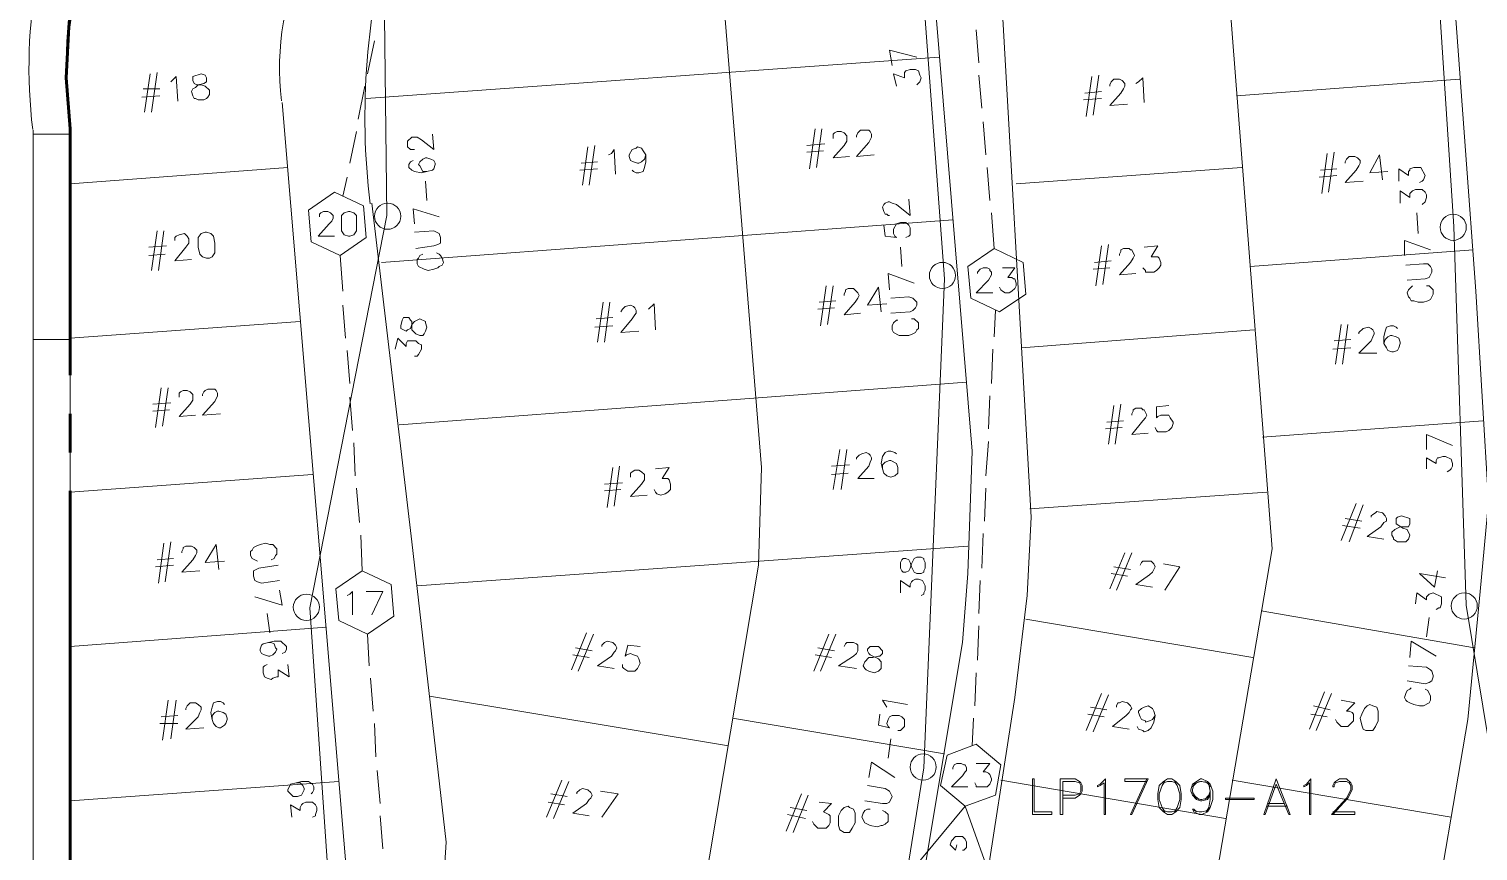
# Model space of a CAD drawing. Header units: millimetres. Extents: x 3.6 to 37.8, y 0.6 to 28.7.
# Drawn here: x 14.567 to 18.956, y 11.121 to 13.61 of the extents above; entities that cross this region are included whole.
import ezdxf

# ---------------------------------------------------------------- set-up
doc = ezdxf.new("R2010")
doc.units = ezdxf.units.MM
for name, color, linetype in [('PDF_0', 7, 'Continuous'), ('PDF_S102$BOUNDARY-NODE', 3, 'Continuous'), ('PDF_S102$Passives-TapOffs', 7, 'Continuous'), ('PDF_S102$POLE', 7, 'Continuous'), ('PDF_S102$STRAND', 7, 'Continuous')]:
    doc.layers.add(name, color=color, linetype=linetype)
for name, color, linetype, true_color in [('PDF_S102$Actives-LineExtender', 94, 'Continuous', 0x009400), ('PDF_S102$Cable-565', 23, 'Continuous', 0xdd8a6d), ('PDF_S102$LOTS', 254, 'Continuous', 0xdcdcdc), ('PDF_S102$ROAD', 8, 'Continuous', 0x7f7f7f), ('PDF_S102$SDU', 157, 'Continuous', 0x396472)]:
    doc.layers.add(name, color=color, linetype=linetype, true_color=true_color)

msp = doc.modelspace()

# ---------------------------------------------------------------- linework, layer by layer
at = {"layer": 'PDF_0', "lineweight": 9}
msp.add_lwpolyline([(14.57971, 13.30369), (14.57971, 13.29118), (14.57971, 9.87595), (15.37201, 9.75919), (15.53047, 9.55903), (16.2352, 9.4381), (16.18099, 9.11284), (16.10593, 8.90851)], dxfattribs=at)
msp.add_arc((16.14137, 13.49342), 1.57417, 152.22642, 186.86092, dxfattribs=at)
at = {"layer": 'PDF_S102$Actives-LineExtender', "lineweight": 9}
for points in [[(17.60713, 11.33962), (17.6113, 11.33962), (17.6113, 11.23954), (17.66551, 11.23954), (17.66551, 11.2312), (17.60713, 11.2312)], [(17.82397, 11.2312), (17.82397, 11.32711), (17.81146, 11.31877), (17.80312, 11.3146), (17.80312, 11.31877), (17.81146, 11.32294), (17.82814, 11.33962), (17.82814, 11.2312)], [(18.01579, 11.33962), (18.0283, 11.33962), (18.04081, 11.33128), (18.05332, 11.31877), (18.05749, 11.29375), (18.05749, 11.27707), (18.05332, 11.25205), (18.04081, 11.23954), (18.0283, 11.2312), (18.01579, 11.2312), (18.00328, 11.23954), (17.99077, 11.25205), (17.9866, 11.27707), (17.9866, 11.29375), (17.99077, 11.31877), (18.00328, 11.33128)], [(18.34522, 11.33962), (18.38692, 11.2312), (18.38275, 11.2312), (18.34522, 11.32294), (18.31186, 11.2312), (18.30769, 11.2312)], [(18.4453, 11.2312), (18.4453, 11.32711), (18.43696, 11.31877), (18.42862, 11.3146), (18.42862, 11.31877), (18.43696, 11.32294), (18.44947, 11.33962), (18.44947, 11.2312)], [(18.19093, 11.27707), (18.19093, 11.28124), (18.2785, 11.28124), (18.2785, 11.27707)], [(17.236, 11.05606), (17.4028, 11.25622), (17.49037, 11.01019)]]:
    msp.add_lwpolyline(points, close=True, dxfattribs=at)
for points in [[(17.69887, 11.28958), (17.7364, 11.28958), (17.74891, 11.29375), (17.75308, 11.30209), (17.75308, 11.31877), (17.74891, 11.32711), (17.7364, 11.33128), (17.69887, 11.33128), (17.69887, 11.2312), (17.69053, 11.2312), (17.69053, 11.33962), (17.7364, 11.33962), (17.74891, 11.33128), (17.75308, 11.32711), (17.75725, 11.31877), (17.75725, 11.30209), (17.75308, 11.29375), (17.74891, 11.28958), (17.7364, 11.28124), (17.69887, 11.28124)], [(17.95324, 11.33128), (17.88652, 11.33128), (17.88652, 11.33962), (17.95741, 11.33962), (17.90737, 11.2312), (17.9032, 11.2312), (17.95324, 11.33962)], [(18.00745, 11.23954), (17.99911, 11.25205), (17.99077, 11.27707), (17.99077, 11.29375), (17.99911, 11.31877), (18.00745, 11.33128)], [(18.00328, 11.32711), (18.01579, 11.33128), (18.0283, 11.33128), (18.04081, 11.32711)], [(18.03664, 11.33128), (18.04498, 11.31877), (18.05332, 11.29375), (18.05332, 11.27707), (18.04498, 11.25205), (18.03664, 11.23954)], [(18.14506, 11.28958), (18.13672, 11.27707), (18.12004, 11.2729), (18.11587, 11.2729), (18.10336, 11.27707), (18.09085, 11.28958), (18.08668, 11.30209), (18.08668, 11.30626), (18.09085, 11.32294), (18.11587, 11.33962), (18.12004, 11.33962), (18.13672, 11.33128), (18.14506, 11.32294), (18.1534, 11.30209), (18.1534, 11.27707), (18.14506, 11.25205), (18.13672, 11.23954), (18.12004, 11.2312), (18.1117, 11.2312), (18.09502, 11.23954), (18.09085, 11.24788), (18.09502, 11.24788), (18.10336, 11.23954)], [(18.1117, 11.27707), (18.09502, 11.28958), (18.09085, 11.30209), (18.09085, 11.30626), (18.09502, 11.32294), (18.1117, 11.33128)], [(18.09085, 11.3146), (18.10336, 11.32711), (18.11587, 11.33128), (18.12004, 11.33128), (18.13672, 11.32711), (18.14506, 11.3146)], [(18.12838, 11.33128), (18.14089, 11.32294), (18.14506, 11.30209)], [(18.51619, 11.23954), (18.58291, 11.23954), (18.58291, 11.2312), (18.51202, 11.2312), (18.55789, 11.28124), (18.5704, 11.30626), (18.5704, 11.31877), (18.56623, 11.32711), (18.55789, 11.33128), (18.53704, 11.33128), (18.52453, 11.32711), (18.52036, 11.31877), (18.52036, 11.3146), (18.51619, 11.3146), (18.51619, 11.31877), (18.52036, 11.32711), (18.52453, 11.33128), (18.53704, 11.33962), (18.55789, 11.33962), (18.5704, 11.32711), (18.57457, 11.31877), (18.57457, 11.30626), (18.56206, 11.28124), (18.51619, 11.2312)], [(18.14506, 11.29792), (18.13672, 11.28124), (18.12004, 11.27707), (18.11587, 11.27707), (18.10336, 11.28124), (18.09085, 11.29792)], [(18.13255, 11.23954), (18.14089, 11.25205), (18.14506, 11.27707), (18.14506, 11.30209), (18.14089, 11.28958), (18.12838, 11.27707)], [(18.04081, 11.24371), (18.0283, 11.23954), (18.01579, 11.23954), (18.00328, 11.24371)], [(18.13672, 11.24371), (18.12004, 11.23954), (18.1117, 11.23954), (18.09502, 11.24371)], [(18.37858, 11.25622), (18.31603, 11.25622)], [(18.37024, 11.26456), (18.3202, 11.26456)], [(17.37778, 11.13946), (17.37361, 11.12278), (17.35693, 11.13946), (17.3611, 11.15197), (17.37361, 11.16448), (17.39446, 11.16448), (17.4028, 11.15614), (17.40697, 11.1478), (17.40697, 11.13112), (17.39863, 11.12278), (17.39446, 11.12278)]]:
    msp.add_lwpolyline(points, dxfattribs=at)
at = {"layer": 'PDF_S102$BOUNDARY-NODE', "lineweight": 60}
for points in [[(14.70064, 16.32694), (14.78404, 15.37201), (14.86327, 14.20024), (14.79655, 14.05846), (14.74234, 13.91668), (14.70898, 13.76656), (14.68813, 13.61644), (14.67979, 13.46215), (14.6923, 13.30786), (14.6923, 12.56143)], [(14.6923, 12.32791), (14.6923, 12.44467)], [(14.6923, 11.04772), (14.6923, 12.21115)]]:
    msp.add_lwpolyline(points, dxfattribs=at)
at = {"layer": 'PDF_S102$Cable-565', "lineweight": 13}
for points in [[(17.4445, 13.50802), (17.43616, 13.6081)], [(15.59302, 13.47466), (15.61387, 13.57474)], [(15.56383, 13.33705), (15.58468, 13.43713)], [(17.45284, 13.37041), (17.4445, 13.47049)], [(15.53881, 13.20361), (15.55966, 13.29952)], [(17.46535, 13.22863), (17.45701, 13.32871)], [(17.47786, 13.09102), (17.46952, 13.1911)], [(15.51796, 13.10353), (15.53047, 13.16191)], [(17.49037, 12.94507), (17.48203, 13.05349)], [(15.51796, 12.8158), (15.50962, 12.92422)], [(15.5263, 12.67402), (15.51796, 12.7741)], [(17.49037, 12.67819), (17.49454, 12.75742)], [(17.48203, 12.53641), (17.4862, 12.64066)], [(15.53881, 12.53641), (15.53047, 12.63649)], [(15.54715, 12.39463), (15.53881, 12.49471)], [(17.47369, 12.3988), (17.47786, 12.49888)], [(15.55549, 12.25702), (15.55132, 12.3571)], [(17.46535, 12.25702), (17.47369, 12.36127)], [(15.568, 12.11524), (15.55966, 12.21949)], [(17.46118, 12.11941), (17.46535, 12.21949)], [(15.57634, 11.96929), (15.57217, 12.07771)], [(17.45284, 11.97763), (17.45701, 12.08188)], [(17.4445, 11.84002), (17.44867, 11.9401)], [(15.59719, 11.68156), (15.59302, 11.77747)], [(17.44033, 11.69824), (17.4445, 11.80249)], [(15.6097, 11.54395), (15.60136, 11.64403)], [(17.43199, 11.56063), (17.43616, 11.66071)], [(15.61804, 11.40634), (15.61387, 11.50642)], [(17.42365, 11.4397), (17.42782, 11.5231)], [(15.63055, 11.26456), (15.62221, 11.36464)], [(15.63889, 11.12695), (15.63055, 11.22703)]]:
    msp.add_lwpolyline(points, dxfattribs=at)
at = {"layer": 'PDF_S102$LOTS', "lineweight": 0}
for points in [[(17.82397, 18.59125), (18.33271, 12.03601), (17.78227, 8.80426)], [(16.28941, 9.08365), (16.7773, 11.98597), (16.78564, 12.28204), (16.60216, 14.55052), (16.31443, 18.42862)], [(17.32357, 13.5247), (15.58885, 13.3996)], [(18.89983, 13.45798), (18.22429, 13.40794)], [(14.6923, 9.97186), (14.6923, 13.30786)], [(14.57971, 13.29118), (14.6923, 13.29118)], [(15.35116, 13.1911), (14.6923, 13.14106)], [(18.24097, 13.1911), (17.55709, 13.14106)], [(17.36527, 13.03264), (15.63472, 12.90337)], [(18.94153, 12.9409), (18.26599, 12.89086)], [(15.38869, 12.72406), (14.6923, 12.67402)], [(18.2785, 12.69904), (17.57377, 12.64483)], [(14.6923, 12.66985), (14.57971, 12.66985)], [(17.40697, 12.54058), (15.68893, 12.41131)], [(18.97072, 12.42382), (18.30352, 12.37378)], [(15.42622, 12.26119), (14.6923, 12.20698)], [(18.31603, 12.20698), (17.59879, 12.15694)], [(17.41114, 12.04435), (15.74314, 11.92342)], [(18.27433, 11.70658), (17.58628, 11.82334)], [(18.9457, 11.73577), (18.29935, 11.84836)], [(15.46792, 11.79832), (14.6923, 11.73994)], [(16.68556, 11.4397), (15.78067, 11.58982)], [(17.34025, 11.41468), (16.69807, 11.5231)], [(15.50545, 11.33128), (14.6923, 11.2729)], [(18.19093, 11.21869), (17.51122, 11.33545)], [(18.87481, 11.22286), (18.21178, 11.33545)]]:
    msp.add_lwpolyline(points, dxfattribs=at)
msp.add_arc((16.14139, 13.49342), 1.4616, 151.01819, 187.11349, dxfattribs=at)
at = {"layer": 'PDF_S102$Passives-TapOffs', "lineweight": 9}
for points in [[(15.41371, 13.06183), (15.49294, 13.11604), (15.58051, 13.07434), (15.58885, 12.97843), (15.50962, 12.92422), (15.42205, 12.96592)], [(15.53464, 13.05766), (15.53881, 13.05766), (15.55132, 13.05349), (15.55966, 13.04515), (15.55966, 12.99928), (15.55132, 12.98677), (15.53881, 12.9826), (15.53464, 12.9826), (15.52213, 12.98677), (15.51379, 12.99928), (15.51379, 13.04515), (15.52213, 13.05349)], [(17.58628, 12.80746), (17.50705, 12.75325), (17.41948, 12.79495), (17.41114, 12.89086), (17.49037, 12.94507), (17.57794, 12.90337)], [(15.49711, 11.91508), (15.57634, 11.96929), (15.66391, 11.92759), (15.67225, 11.83168), (15.59302, 11.77747), (15.50545, 11.81917)], [(17.34859, 11.41051), (17.43616, 11.44387), (17.51122, 11.38132), (17.49454, 11.28958), (17.4028, 11.25622), (17.32774, 11.31877)]]:
    msp.add_lwpolyline(points, close=True, dxfattribs=at)
for points in [[(15.44707, 13.04098), (15.44707, 13.04932), (15.45124, 13.05349), (15.45958, 13.05766), (15.47209, 13.05766), (15.48043, 13.05349), (15.48877, 13.04515), (15.48877, 13.03681), (15.4846, 13.02847), (15.47626, 13.02013), (15.4429, 12.9826), (15.49294, 12.9826)], [(17.44033, 12.87001), (17.44033, 12.87418), (17.44867, 12.88252), (17.45701, 12.88669), (17.46952, 12.88669), (17.47786, 12.88252), (17.47786, 12.87835), (17.48203, 12.87418), (17.48203, 12.86584), (17.47369, 12.84916), (17.43616, 12.81163), (17.4862, 12.81163)], [(17.51539, 12.88669), (17.55292, 12.88669), (17.53207, 12.8575), (17.54458, 12.8575), (17.54875, 12.85333), (17.55292, 12.85333), (17.55709, 12.84082), (17.55709, 12.83248), (17.55292, 12.82414), (17.54458, 12.8158), (17.53624, 12.81163), (17.52373, 12.81163), (17.51539, 12.8158), (17.51122, 12.81997), (17.50705, 12.82831)], [(15.53047, 11.89423), (15.53881, 11.8984), (15.54715, 11.90674), (15.54715, 11.83585)], [(15.58885, 11.90674), (15.63889, 11.90674), (15.60553, 11.83585)], [(17.36527, 11.36881), (17.36527, 11.37298), (17.36944, 11.38132), (17.37778, 11.38549), (17.39029, 11.38549), (17.39863, 11.38132), (17.4028, 11.38132), (17.40697, 11.37298), (17.40697, 11.36464), (17.4028, 11.36047), (17.39446, 11.34796), (17.3611, 11.3146), (17.41114, 11.3146)], [(17.43616, 11.38549), (17.47786, 11.38549), (17.45701, 11.36047), (17.46535, 11.36047), (17.47369, 11.3563), (17.47786, 11.35213), (17.48203, 11.33962), (17.48203, 11.33545), (17.47786, 11.32294), (17.46952, 11.3146), (17.43616, 11.3146), (17.43616, 11.31877), (17.43199, 11.32711)]]:
    msp.add_lwpolyline(points, dxfattribs=at)
at = {"layer": 'PDF_S102$POLE', "lineweight": 0}
for points in [[(15.7348, 13.24531), (15.72229, 13.24531), (15.71395, 13.25365), (15.71395, 13.27033), (15.72646, 13.28284), (15.74314, 13.28284), (15.75565, 13.2745), (15.79318, 13.24531), (15.78901, 13.29118)], [(15.77233, 13.17859), (15.75565, 13.17442), (15.7348, 13.17859), (15.72646, 13.18276), (15.71812, 13.1911), (15.71812, 13.19944), (15.72229, 13.20778), (15.73063, 13.21195)], [(18.71635, 13.1494), (18.71635, 13.18693), (18.74554, 13.16608), (18.74554, 13.17859), (18.74971, 13.18276), (18.74971, 13.18693), (18.76222, 13.1911), (18.78307, 13.1911), (18.79558, 13.16608), (18.79141, 13.15357), (18.78724, 13.1494), (18.7789, 13.14523)], [(15.76816, 13.1494), (15.77233, 13.09102)], [(18.72052, 13.08268), (18.72052, 13.12021), (18.74971, 13.09936), (18.74971, 13.11187), (18.75805, 13.12021), (18.76639, 13.12438), (18.78724, 13.12438), (18.79558, 13.11604), (18.79975, 13.1077), (18.79975, 13.09936), (18.79558, 13.08685), (18.78724, 13.07851)], [(17.17345, 13.04515), (17.16928, 13.04515), (17.16511, 13.04932), (17.16094, 13.04932), (17.15677, 13.05766), (17.1526, 13.07017), (17.15677, 13.07851), (17.16094, 13.08268), (17.16928, 13.08685), (17.17345, 13.08685), (17.18179, 13.08268), (17.1943, 13.07851), (17.236, 13.04515), (17.23183, 13.09519)], [(15.7348, 13.02013), (15.73063, 13.066), (15.80986, 13.04098)], [(18.77056, 13.05349), (18.77473, 12.99094)], [(15.7348, 12.99511), (15.79318, 12.99928), (15.80986, 12.99094), (15.81403, 12.97843), (15.81403, 12.96175), (15.80569, 12.95758), (15.79318, 12.95341), (15.73897, 12.94507)], [(17.22349, 12.97843), (17.23183, 12.9826), (17.236, 12.98677), (17.236, 13.00762), (17.23183, 13.01596), (17.22349, 13.0243), (17.20681, 13.0243), (17.1943, 13.02013), (17.18596, 13.00345), (17.18596, 12.99094), (17.19013, 12.9826), (17.1943, 12.97843), (17.16094, 12.9826), (17.15677, 13.01596)], [(17.20681, 12.94924), (17.21098, 12.89086)], [(18.73303, 12.92422), (18.73303, 12.97009), (18.81226, 12.9409)], [(15.80152, 12.93256), (15.80986, 12.92839), (15.81403, 12.92422), (15.8182, 12.91588), (15.82237, 12.90337), (15.8182, 12.89503), (15.80986, 12.89086), (15.80569, 12.88669), (15.79318, 12.88252), (15.7765, 12.87835), (15.76399, 12.88252), (15.74731, 12.89086), (15.74314, 12.8992), (15.74314, 12.91171), (15.74731, 12.91588), (15.75148, 12.92422), (15.75982, 12.92839)], [(17.17345, 12.81997), (17.16928, 12.87001), (17.24851, 12.84082)], [(18.7372, 12.89503), (18.79141, 12.8992), (18.80392, 12.8992), (18.81226, 12.89086), (18.81643, 12.88252), (18.81643, 12.87418), (18.80809, 12.8575), (18.79558, 12.85333), (18.74137, 12.84916)], [(18.79975, 12.83248), (18.80809, 12.83248), (18.8206, 12.81997), (18.8206, 12.80746), (18.81226, 12.79078), (18.80392, 12.78661), (18.79141, 12.78244), (18.77473, 12.78244), (18.76222, 12.78661), (18.75388, 12.78661), (18.74971, 12.79495), (18.74554, 12.79912), (18.74137, 12.81163), (18.74554, 12.81997), (18.75805, 12.83248)], [(17.17762, 12.79495), (17.23183, 12.79912), (17.24434, 12.79495), (17.25685, 12.78244), (17.25685, 12.7741), (17.25268, 12.76576), (17.24434, 12.75742), (17.236, 12.75325), (17.17762, 12.74908)], [(17.24017, 12.7324), (17.24851, 12.7324), (17.26102, 12.71989), (17.26102, 12.70321), (17.25685, 12.69904), (17.25268, 12.6907), (17.24434, 12.68653), (17.23183, 12.68236), (17.20264, 12.68236), (17.18596, 12.6907), (17.18179, 12.69904), (17.18179, 12.71155), (17.18596, 12.71989), (17.1943, 12.72823), (17.19847, 12.72823)], [(15.25942, 11.99848), (15.24274, 12.00682), (15.23857, 12.01516), (15.23857, 12.02767), (15.24274, 12.03184), (15.24691, 12.04018), (15.25525, 12.04435), (15.26776, 12.04852), (15.28444, 12.05269), (15.29695, 12.04852), (15.30529, 12.04852), (15.3178, 12.03601), (15.3178, 12.01933), (15.31363, 12.01516), (15.30946, 12.00682), (15.30112, 12.00265)], [(15.32614, 11.9401), (15.27193, 11.93176), (15.25942, 11.93593), (15.25108, 11.9401), (15.24691, 11.95261), (15.24691, 11.96929), (15.26359, 11.97763), (15.32197, 11.98597)], [(18.83311, 11.96929), (18.82477, 11.91925), (18.7789, 11.96095), (18.85813, 11.94844)], [(15.32614, 11.91091), (15.33448, 11.86504), (15.25108, 11.89006)], [(18.76639, 11.86921), (18.77056, 11.90257), (18.79975, 11.88172), (18.79975, 11.89006), (18.80809, 11.8984), (18.8206, 11.90257), (18.84562, 11.89006), (18.84562, 11.86921), (18.84145, 11.8567), (18.83728, 11.8567), (18.82894, 11.85253)], [(15.29695, 11.78164), (15.28861, 11.84002)], [(18.80809, 11.82751), (18.79975, 11.76913)], [(15.29278, 11.75245), (15.30946, 11.75662), (15.33031, 11.75662), (15.34699, 11.73994), (15.34699, 11.7316), (15.34282, 11.72326), (15.33448, 11.71909)], [(18.74971, 11.70658), (18.75388, 11.75662), (18.82894, 11.71075)], [(15.35116, 11.68573), (15.35533, 11.6482), (15.32197, 11.66905), (15.32197, 11.6482), (15.3178, 11.6482), (15.30529, 11.64403), (15.30112, 11.63986), (15.28861, 11.64403), (15.28027, 11.6482), (15.2761, 11.66071), (15.2761, 11.67739), (15.28027, 11.68156), (15.28861, 11.68573)], [(18.74554, 11.68156), (18.79975, 11.67739), (18.81226, 11.66905), (18.81643, 11.66488), (18.8206, 11.65237), (18.8206, 11.6482), (18.81643, 11.63569), (18.80809, 11.63152), (18.79558, 11.62735), (18.74137, 11.63569)], [(18.79558, 11.61067), (18.80392, 11.6065), (18.81226, 11.58982), (18.81226, 11.57731), (18.80809, 11.56897), (18.79141, 11.56063), (18.7789, 11.56063), (18.76222, 11.5648), (18.74971, 11.56897), (18.74137, 11.57314), (18.7372, 11.57731), (18.73303, 11.58565), (18.7372, 11.59816), (18.74137, 11.6065), (18.74971, 11.61067), (18.75388, 11.61484)], [(17.16511, 11.55646), (17.16094, 11.5648), (17.1526, 11.57731), (17.22766, 11.5648)], [(17.19847, 11.48557), (17.20681, 11.48557), (17.21932, 11.49808), (17.21932, 11.51893), (17.21098, 11.52727), (17.20264, 11.53144), (17.18179, 11.53144), (17.17345, 11.52727), (17.16928, 11.51893), (17.16511, 11.50642), (17.16928, 11.49808), (17.17345, 11.49391), (17.14009, 11.50225), (17.14426, 11.53561)], [(17.17762, 11.46055), (17.16928, 11.40217)], [(17.1109, 11.34379), (17.11924, 11.38966), (17.19013, 11.34379)], [(17.10673, 11.31877), (17.16094, 11.31043), (17.17345, 11.30209), (17.18179, 11.28541), (17.17345, 11.26873), (17.16511, 11.26456), (17.1526, 11.26456), (17.09839, 11.2729)], [(17.1526, 11.24371), (17.16094, 11.23954), (17.16928, 11.2312), (17.16928, 11.21035), (17.16094, 11.20201), (17.1526, 11.19784), (17.14843, 11.19784), (17.13592, 11.19367), (17.11507, 11.19784), (17.09839, 11.20618), (17.09005, 11.22286), (17.09422, 11.23537), (17.09839, 11.24371), (17.10673, 11.24788), (17.11507, 11.24788)]]:
    msp.add_lwpolyline(points, dxfattribs=at)
for points in [[(15.75982, 13.17859), (15.75148, 13.19527), (15.74731, 13.19944), (15.75148, 13.20778), (15.75982, 13.21612), (15.76816, 13.22029), (15.77233, 13.22029), (15.78484, 13.21612), (15.79318, 13.21195), (15.79735, 13.20361), (15.79735, 13.19944), (15.79318, 13.18693), (15.78901, 13.18276), (15.77233, 13.17859)], [(15.30112, 11.75245), (15.30946, 11.74828), (15.31363, 11.73577), (15.3178, 11.7316), (15.31363, 11.72326), (15.30529, 11.71492), (15.29695, 11.71075), (15.29278, 11.71075), (15.28027, 11.71492), (15.27193, 11.71909), (15.26776, 11.72743), (15.26776, 11.7316), (15.27193, 11.74411), (15.2761, 11.74828), (15.29278, 11.75245)]]:
    msp.add_lwpolyline(points, close=True, dxfattribs=at)
for centre, radius in [((15.65348, 13.04307), 0.03961), ((18.88106, 13.00971), 0.03961), ((17.33399, 12.86376), 0.03962), ((15.40746, 11.85878), 0.03962), ((18.91442, 11.86296), 0.03962), ((17.27561, 11.37507), 0.03961)]:
    msp.add_circle(centre, radius, dxfattribs=at)
at = {"layer": 'PDF_S102$ROAD', "lineweight": 0}
for points in [[(18.47449, 8.87932), (18.92485, 11.51893), (18.96238, 11.90674), (18.9874, 12.17779), (18.94987, 12.8158), (18.64963, 16.89823), (18.52453, 18.43279)], [(16.88155, 9.05446), (17.14843, 10.27627), (17.39446, 11.75245), (17.41114, 11.96095), (17.42365, 12.33208), (17.236, 14.60056), (16.96078, 18.31186)], [(17.1526, 18.33271), (17.24017, 17.32774), (17.50288, 13.89166), (17.60296, 12.13192), (17.59045, 11.89423), (17.55292, 11.58565), (17.35693, 10.32214), (17.13175, 9.04612)], [(15.54715, 10.83922), (15.33448, 13.38709)], [(15.60553, 13.08268), (15.72646, 12.05686), (15.83071, 11.1478), (15.80986, 10.81837), (15.7348, 10.33048), (15.56932, 9.55236)]]:
    msp.add_lwpolyline(points, dxfattribs=at)
for centre, radius, start, end in [((17.76769, 13.34331), 2.18301, 164.12493, 186.89942), ((16.14139, 13.49342), 0.81525, 153.40253, 187.11341)]:
    msp.add_arc(centre, radius, start, end, dxfattribs=at)
at = {"layer": 'PDF_S102$SDU', "lineweight": 0}
for points in [[(14.91748, 13.3579), (14.93416, 13.47466)], [(14.93833, 13.3579), (14.95501, 13.47883)], [(14.99671, 13.44964), (15.01339, 13.46632), (15.01756, 13.39126)], [(17.76976, 13.34539), (17.78644, 13.46632)], [(17.79061, 13.34956), (17.80729, 13.47049)], [(17.84065, 13.43713), (17.84065, 13.4413), (17.84482, 13.44964), (17.85316, 13.45798), (17.86984, 13.45798), (17.87818, 13.45381), (17.88652, 13.44547), (17.88652, 13.43713), (17.88235, 13.42879), (17.87401, 13.41628), (17.84065, 13.37875), (17.89486, 13.38292)], [(17.91988, 13.44547), (17.92822, 13.44964), (17.94073, 13.46215), (17.9449, 13.38709)], [(14.96335, 13.40794), (14.90914, 13.40377)], [(14.96335, 13.42879), (14.91331, 13.42879)], [(17.81563, 13.3996), (17.76142, 13.39543)], [(17.81563, 13.42045), (17.76559, 13.41628)], [(16.93159, 13.18693), (16.94827, 13.30786)], [(16.95244, 13.1911), (16.96912, 13.30786)], [(17.00248, 13.27867), (17.00248, 13.29118), (17.00665, 13.29535), (17.01499, 13.29952), (17.0275, 13.29952), (17.03584, 13.29535), (17.04418, 13.28701), (17.04418, 13.27033), (17.03584, 13.25782), (17.00248, 13.22029), (17.05252, 13.22446)], [(17.07337, 13.28284), (17.07337, 13.28701), (17.07754, 13.29535), (17.08588, 13.30369), (17.1109, 13.30369), (17.11507, 13.29952), (17.11924, 13.29118), (17.11924, 13.28284), (17.1109, 13.26616), (17.07337, 13.22446), (17.12758, 13.22863)], [(16.26439, 13.13689), (16.28107, 13.25782)], [(16.97746, 13.26199), (16.92325, 13.25782)], [(16.24354, 13.13689), (16.26022, 13.25365)], [(16.32277, 13.22863), (16.33111, 13.2328), (16.33945, 13.24531), (16.34362, 13.17025)], [(16.43536, 13.22863), (16.43536, 13.20778), (16.43119, 13.1911), (16.42702, 13.17859), (16.41451, 13.17442), (16.40617, 13.17442), (16.39783, 13.17859), (16.39366, 13.18276)], [(16.97329, 13.24114), (16.92325, 13.23697)], [(18.48283, 13.11187), (18.49951, 13.2328)], [(18.50368, 13.11604), (18.52036, 13.23697)], [(18.55372, 13.20361), (18.55372, 13.20778), (18.55789, 13.21612), (18.56623, 13.22446), (18.58291, 13.22446), (18.59125, 13.22029), (18.59959, 13.21195), (18.59959, 13.20361), (18.59542, 13.19527), (18.58708, 13.18276), (18.55372, 13.14523), (18.60793, 13.1494)], [(18.68299, 13.17859), (18.62878, 13.17442), (18.65797, 13.22863), (18.66631, 13.15357)], [(16.28941, 13.18693), (16.2352, 13.18276)], [(16.28941, 13.20778), (16.23937, 13.20361)], [(18.5287, 13.18693), (18.47866, 13.18276)], [(18.5287, 13.16608), (18.47449, 13.16191)], [(14.93833, 12.87835), (14.95501, 12.99928)], [(14.95918, 12.87835), (14.97586, 12.99928)], [(14.9842, 12.95341), (14.92999, 12.94924)], [(15.00922, 12.97009), (15.00922, 12.97843), (15.01339, 12.9826), (15.02173, 12.98677), (15.03841, 12.99094), (15.04675, 12.9826), (15.05092, 12.97426), (15.05092, 12.96175), (15.04258, 12.94924), (15.00922, 12.90754), (15.05926, 12.91171)], [(17.79895, 12.83248), (17.81563, 12.95341)], [(17.8198, 12.83665), (17.83648, 12.95758)], [(17.9449, 12.94924), (17.9866, 12.95341), (17.96575, 12.92005), (17.9866, 12.92005), (17.99077, 12.91588), (17.99494, 12.90337), (17.99494, 12.89503), (17.99077, 12.88669), (17.98243, 12.87835), (17.97409, 12.87418), (17.94907, 12.87418), (17.94907, 12.87835), (17.94073, 12.88669)], [(14.98003, 12.92839), (14.92999, 12.92422)], [(17.84482, 12.90754), (17.79478, 12.90337)], [(17.86984, 12.92422), (17.86984, 12.92839), (17.87401, 12.93673), (17.87401, 12.9409), (17.88235, 12.94507), (17.89903, 12.94507), (17.9032, 12.9409), (17.90737, 12.9409), (17.91571, 12.92422), (17.91154, 12.91588), (17.9032, 12.90337), (17.86984, 12.86584), (17.91988, 12.87001)], [(17.84065, 12.88669), (17.79061, 12.88252)], [(16.96495, 12.71155), (16.98163, 12.83248)], [(16.9858, 12.71572), (17.00248, 12.83248)], [(17.03584, 12.80329), (17.03584, 12.80746), (17.04001, 12.8158), (17.04001, 12.81997), (17.04835, 12.82414), (17.06503, 12.82414), (17.07754, 12.81163), (17.08171, 12.80329), (17.07754, 12.79495), (17.0692, 12.78244), (17.03584, 12.74491), (17.08588, 12.74908)], [(17.16511, 12.77827), (17.10673, 12.7741), (17.14009, 12.82831), (17.14843, 12.75325)], [(16.28941, 12.66151), (16.30609, 12.78244)], [(16.31026, 12.66151), (16.32694, 12.78244)], [(16.3603, 12.75325), (16.36447, 12.76159), (16.37281, 12.76993), (16.38949, 12.7741), (16.39783, 12.76993), (16.402, 12.76576), (16.40617, 12.75742), (16.40617, 12.74908), (16.402, 12.74491), (16.39366, 12.7324), (16.3603, 12.6907), (16.41451, 12.69487)], [(16.4437, 12.76159), (16.46038, 12.77827), (16.46455, 12.69904)], [(17.01082, 12.78661), (16.96078, 12.78244)], [(16.33528, 12.73657), (16.28524, 12.7324)], [(17.00665, 12.76576), (16.95661, 12.76159)], [(16.33528, 12.71155), (16.28107, 12.70738)], [(18.52453, 12.59479), (18.54121, 12.71572)], [(18.54538, 12.59479), (18.56206, 12.71572)], [(18.59542, 12.68653), (18.59542, 12.6907), (18.60793, 12.70321), (18.62461, 12.70738), (18.63295, 12.70321), (18.63712, 12.69904), (18.64129, 12.6907), (18.64129, 12.68653), (18.63712, 12.67819), (18.63295, 12.66568), (18.59542, 12.62815), (18.64963, 12.62815)], [(18.67048, 12.65734), (18.67048, 12.67819), (18.67465, 12.69487), (18.67882, 12.70738), (18.69133, 12.71155), (18.69967, 12.71155), (18.70801, 12.70738), (18.71218, 12.70321)], [(18.5704, 12.64483), (18.51619, 12.64066)], [(18.5704, 12.66985), (18.52036, 12.66568)], [(14.95084, 12.40297), (14.96752, 12.5239)], [(14.97169, 12.40714), (14.98837, 12.5239)], [(15.02173, 12.49471), (15.02173, 12.50722), (15.0259, 12.51139), (15.03424, 12.51556), (15.04675, 12.51556), (15.05509, 12.51139), (15.06343, 12.50305), (15.06343, 12.48637), (15.05509, 12.47386), (15.02173, 12.43633), (15.07177, 12.4405)], [(15.09262, 12.49888), (15.09262, 12.50305), (15.09679, 12.51139), (15.10096, 12.51556), (15.1093, 12.51973), (15.13015, 12.51973), (15.13432, 12.51556), (15.13849, 12.50722), (15.13849, 12.49888), (15.13015, 12.4822), (15.09262, 12.4405), (15.14683, 12.44467)], [(14.99671, 12.47803), (14.9425, 12.47386)], [(17.83648, 12.35293), (17.85316, 12.46969)], [(17.85733, 12.35293), (17.87401, 12.47386)], [(17.97826, 12.40297), (17.98243, 12.39463), (17.9866, 12.39046), (18.01162, 12.39046), (18.01996, 12.39463), (18.0283, 12.40297), (18.03247, 12.41548), (18.03247, 12.41965), (18.02413, 12.43216), (18.01996, 12.4405), (17.99494, 12.4405), (17.9866, 12.43633), (17.98243, 12.43216), (17.98243, 12.46552), (18.01996, 12.46969)], [(14.99254, 12.45718), (14.9425, 12.45301)], [(17.88235, 12.42382), (17.83231, 12.41965)], [(17.90737, 12.4405), (17.90737, 12.44467), (17.91154, 12.45301), (17.91154, 12.45718), (17.91988, 12.46135), (17.93656, 12.46135), (17.94073, 12.45718), (17.9449, 12.45718), (17.95324, 12.4405), (17.94907, 12.43216), (17.94073, 12.42382), (17.90737, 12.38212), (17.95741, 12.38629)], [(17.87818, 12.40297), (17.82814, 12.3988)], [(17.00248, 12.21532), (17.02333, 12.33625)], [(17.0275, 12.21532), (17.04418, 12.33625)], [(17.05252, 12.29038), (16.99831, 12.28621)], [(17.07337, 12.30706), (17.07337, 12.31123), (17.08171, 12.31957), (17.09005, 12.32374), (17.10256, 12.32791), (17.1109, 12.32374), (17.11507, 12.31957), (17.11924, 12.31123), (17.11924, 12.30706), (17.11507, 12.29872), (17.1109, 12.28621), (17.07754, 12.24868), (17.12758, 12.24868)], [(17.1526, 12.27787), (17.14843, 12.29455), (17.1526, 12.3154), (17.16094, 12.32791), (17.16928, 12.33208), (17.17762, 12.33208), (17.19013, 12.32791), (17.1943, 12.32374)], [(16.3186, 12.16111), (16.33528, 12.28204)], [(16.33945, 12.16528), (16.35613, 12.28621)], [(16.38949, 12.25285), (16.38949, 12.26536), (16.39366, 12.26953), (16.402, 12.2737), (16.41451, 12.2737), (16.42285, 12.26953), (16.43119, 12.26119), (16.43119, 12.24451), (16.42285, 12.232), (16.38949, 12.19447), (16.43953, 12.19864)], [(16.46455, 12.27787), (16.50625, 12.28204), (16.4854, 12.24868), (16.50208, 12.24868), (16.50625, 12.24451), (16.51042, 12.232), (16.51042, 12.21532), (16.50208, 12.20698), (16.49374, 12.20281), (16.48123, 12.19864), (16.46872, 12.20281), (16.46455, 12.20698), (16.46038, 12.21532)], [(17.04835, 12.26536), (16.99831, 12.26119)], [(16.36447, 12.23617), (16.31026, 12.232)], [(16.3603, 12.21532), (16.31026, 12.21115)], [(18.54121, 12.06103), (18.58708, 12.17362)], [(18.56623, 12.05686), (18.60793, 12.16945)], [(18.60376, 12.11941), (18.55372, 12.12775)], [(18.63295, 12.13192), (18.63295, 12.13609), (18.63712, 12.14026), (18.64546, 12.14443), (18.64963, 12.1486), (18.66631, 12.14443), (18.67465, 12.13609), (18.67882, 12.12775), (18.67882, 12.11941), (18.67048, 12.11524), (18.66214, 12.10273), (18.62044, 12.07354), (18.67048, 12.0652)], [(18.59959, 12.09856), (18.54538, 12.1069)], [(14.95918, 11.93176), (14.97586, 12.05269)], [(14.98003, 11.93593), (14.99671, 12.05686)], [(15.03007, 12.0235), (15.03007, 12.02767), (15.03424, 12.03601), (15.03424, 12.04018), (15.04258, 12.04435), (15.05926, 12.04435), (15.0676, 12.04018), (15.07594, 12.03184), (15.07594, 12.0235), (15.07177, 12.01516), (15.06343, 12.00265), (15.03007, 11.96512), (15.08428, 11.96929)], [(15.15934, 11.99848), (15.10096, 11.99431), (15.13432, 12.04852), (15.14266, 11.97346)], [(15.00505, 11.98597), (14.95084, 11.9818)], [(15.00505, 12.00682), (14.95501, 12.00265)], [(17.84065, 11.91508), (17.88652, 12.0235)], [(17.9032, 11.97346), (17.85316, 11.9818)], [(17.8615, 11.91091), (17.90737, 12.0235)], [(17.93239, 11.98597), (17.93656, 11.99431), (17.94073, 11.99848), (17.96575, 11.99848), (17.97409, 11.99014), (17.97826, 11.9818), (17.96992, 11.96512), (17.96158, 11.95678), (17.91988, 11.92759), (17.96992, 11.91925)], [(18.00328, 11.99014), (18.05332, 11.9818), (18.00745, 11.91091)], [(17.89486, 11.95261), (17.84482, 11.96095)], [(16.21018, 11.66905), (16.25605, 11.78164)], [(16.23103, 11.66488), (16.2769, 11.77747)], [(16.9441, 11.66488), (16.98997, 11.77747)], [(16.96495, 11.66488), (17.01082, 11.77747)], [(16.27273, 11.72743), (16.22269, 11.73577)], [(16.30192, 11.73994), (16.30192, 11.74411), (16.31026, 11.75245), (16.3186, 11.75662), (16.33528, 11.75245), (16.34362, 11.74411), (16.34779, 11.73577), (16.34362, 11.72743), (16.33945, 11.72326), (16.33111, 11.71075), (16.28941, 11.68156), (16.33945, 11.67322)], [(16.36447, 11.68573), (16.36447, 11.67739), (16.36864, 11.67322), (16.38115, 11.66488), (16.402, 11.66488), (16.41034, 11.67322), (16.41868, 11.6899), (16.41451, 11.70241), (16.41034, 11.71075), (16.39783, 11.71492), (16.38949, 11.71909), (16.37698, 11.71492), (16.37281, 11.71075), (16.38115, 11.74411), (16.41868, 11.73994)], [(17.00665, 11.72743), (16.95661, 11.73577)], [(17.03584, 11.73994), (17.04001, 11.74828), (17.04418, 11.75245), (17.06503, 11.75245), (17.07337, 11.74828), (17.07754, 11.74411), (17.07754, 11.72743), (17.07337, 11.71909), (17.06503, 11.71075), (17.01916, 11.68156), (17.07337, 11.67322)], [(16.26439, 11.70658), (16.21435, 11.71492)], [(16.99831, 11.70658), (16.94827, 11.71492)], [(17.76976, 11.48557), (17.81563, 11.59816)], [(17.79061, 11.4814), (17.83648, 11.59399)], [(18.4453, 11.48974), (18.49117, 11.60233)], [(18.46615, 11.48557), (18.51202, 11.59816)], [(14.97169, 11.45638), (14.98837, 11.57731)], [(14.99671, 11.46055), (15.01339, 11.57731)], [(15.04258, 11.54812), (15.04258, 11.55229), (15.04675, 11.56063), (15.05509, 11.56897), (15.07177, 11.56897), (15.08011, 11.5648), (15.08845, 11.55646), (15.08845, 11.54812), (15.08428, 11.53978), (15.08011, 11.52727), (15.04258, 11.48974), (15.09679, 11.49391)], [(15.12181, 11.51893), (15.11764, 11.53978), (15.12181, 11.55646), (15.12598, 11.56897), (15.13849, 11.57314), (15.14683, 11.57314), (15.15517, 11.56897), (15.15934, 11.5648)], [(17.83231, 11.54812), (17.78227, 11.55646)], [(17.8615, 11.55646), (17.8615, 11.56063), (17.86567, 11.56897), (17.86984, 11.56897), (17.87818, 11.57314), (17.89486, 11.56897), (17.9032, 11.56063), (17.90737, 11.55229), (17.9032, 11.54812), (17.89903, 11.53978), (17.89069, 11.53144), (17.84899, 11.49808), (17.89903, 11.48974)], [(18.50785, 11.54812), (18.45781, 11.56063)], [(18.54121, 11.57731), (18.58291, 11.56897), (18.55789, 11.54395), (18.56623, 11.54395), (18.57457, 11.53978), (18.57874, 11.53561), (18.57874, 11.51476), (18.56206, 11.49808), (18.54121, 11.49808), (18.5287, 11.51059), (18.52453, 11.51893)], [(15.01756, 11.50642), (14.96335, 11.50642)], [(15.01756, 11.53144), (14.96752, 11.52727)], [(17.82397, 11.52727), (17.77393, 11.53561)], [(17.97826, 11.53144), (17.97409, 11.51059), (17.96575, 11.49391), (17.95741, 11.48557), (17.9449, 11.4814), (17.94073, 11.48557), (17.92822, 11.48974), (17.92405, 11.49808)], [(18.49951, 11.52727), (18.44947, 11.53561)], [(16.13512, 11.22286), (16.18099, 11.33545)], [(16.15597, 11.21869), (16.20184, 11.33128)], [(16.19767, 11.28541), (16.14763, 11.29375)], [(16.22686, 11.29375), (16.22686, 11.29792), (16.2352, 11.30626), (16.24354, 11.31043), (16.26022, 11.30626), (16.26856, 11.29792), (16.27273, 11.28958), (16.26856, 11.28124), (16.26439, 11.27707), (16.25605, 11.26456), (16.21435, 11.23537), (16.26439, 11.22703)], [(16.29775, 11.30209), (16.35196, 11.29375), (16.30192, 11.22286)], [(16.8607, 11.18116), (16.90657, 11.29375)], [(16.88155, 11.17699), (16.92742, 11.28958)], [(16.18933, 11.26039), (16.13929, 11.26873)], [(16.92325, 11.24371), (16.87321, 11.25205)], [(16.96078, 11.26873), (16.99831, 11.26456), (16.97329, 11.23954), (16.98997, 11.2312), (16.99414, 11.22703), (16.99414, 11.20618), (16.98997, 11.19784), (16.98163, 11.1895), (16.95661, 11.1895), (16.9441, 11.20201), (16.93993, 11.21035)], [(16.91908, 11.21869), (16.86487, 11.2312)]]:
    msp.add_lwpolyline(points, dxfattribs=at)
for points in [[(15.06343, 13.46632), (15.08845, 13.47466), (15.10096, 13.47049), (15.10513, 13.46215), (15.10513, 13.44964), (15.09679, 13.44547), (15.08011, 13.4413), (15.07177, 13.43296), (15.06343, 13.42879), (15.05926, 13.42045), (15.06343, 13.40794), (15.0676, 13.3996), (15.07177, 13.3996), (15.08011, 13.39543), (15.09679, 13.39543), (15.10513, 13.3996), (15.1093, 13.40377), (15.11347, 13.41211), (15.11347, 13.42462), (15.10096, 13.43713), (15.08845, 13.4413), (15.07594, 13.4413), (15.0676, 13.44547), (15.06343, 13.45381)], [(16.43119, 13.21612), (16.42285, 13.20778), (16.41451, 13.20361), (16.41034, 13.20361), (16.39783, 13.20778), (16.38949, 13.21195), (16.38532, 13.22446), (16.38532, 13.22863), (16.39366, 13.24531), (16.40617, 13.24948), (16.41034, 13.25365), (16.42285, 13.24948), (16.42702, 13.24114), (16.43536, 13.22863)], [(15.10096, 12.99511), (15.10513, 12.99511), (15.11764, 12.99094), (15.12598, 12.9826), (15.13015, 12.96175), (15.13015, 12.93256), (15.12181, 12.92005), (15.11347, 12.91588), (15.10513, 12.91588), (15.09262, 12.92005), (15.08428, 12.92839), (15.08011, 12.94924), (15.08011, 12.97843), (15.08845, 12.99094)], [(18.67465, 12.66985), (18.68299, 12.67819), (18.69133, 12.68236), (18.6955, 12.68236), (18.70801, 12.67819), (18.71635, 12.67402), (18.72052, 12.66151), (18.72052, 12.65734), (18.71635, 12.64483), (18.71218, 12.63649), (18.69967, 12.63232), (18.6955, 12.63232), (18.68299, 12.63649), (18.67882, 12.64483), (18.67048, 12.65734)], [(17.1526, 12.29038), (17.16094, 12.29872), (17.17345, 12.30289), (17.17762, 12.30289), (17.1943, 12.29455), (17.19847, 12.28204), (17.19847, 12.26536), (17.19013, 12.25702), (17.17762, 12.25285), (17.16511, 12.25702), (17.15677, 12.26536), (17.1526, 12.27787)], [(18.72469, 12.13609), (18.74971, 12.12775), (18.74971, 12.11107), (18.74554, 12.10273), (18.72052, 12.10273), (18.70384, 12.09439), (18.6955, 12.08605), (18.6955, 12.07771), (18.69967, 12.06937), (18.69967, 12.0652), (18.71218, 12.05686), (18.7372, 12.05686), (18.74554, 12.0652), (18.74971, 12.07771), (18.74137, 12.09439), (18.72886, 12.09856), (18.71635, 12.1069), (18.70801, 12.11107), (18.70801, 12.12775), (18.71218, 12.13192)], [(17.11507, 11.73994), (17.14009, 11.73994), (17.1526, 11.72743), (17.1526, 11.71909), (17.14426, 11.71075), (17.14009, 11.71075), (17.12341, 11.70658), (17.1109, 11.70658), (17.09839, 11.69407), (17.09422, 11.68156), (17.09839, 11.67322), (17.10256, 11.66905), (17.1109, 11.66488), (17.12758, 11.66071), (17.14009, 11.66488), (17.14843, 11.67322), (17.14843, 11.69407), (17.14009, 11.70241), (17.11507, 11.71492), (17.1109, 11.71909), (17.10673, 11.72743), (17.10673, 11.7316)], [(15.12181, 11.53144), (15.13015, 11.53978), (15.13849, 11.54395), (15.14266, 11.54395), (15.15517, 11.53978), (15.16351, 11.53561), (15.16768, 11.5231), (15.16768, 11.51893), (15.16351, 11.50642), (15.15934, 11.50225), (15.14683, 11.49391), (15.14266, 11.49391), (15.13432, 11.49808), (15.12598, 11.50642), (15.12181, 11.51893)], [(17.96992, 11.51893), (17.96158, 11.51476), (17.94907, 11.51059), (17.94907, 11.51476), (17.93656, 11.51893), (17.93239, 11.52727), (17.92822, 11.53978), (17.92822, 11.54395), (17.93656, 11.55229), (17.9449, 11.55646), (17.95741, 11.56063), (17.96992, 11.55229), (17.97409, 11.54395), (17.97826, 11.53144)], [(18.62878, 11.5648), (18.63712, 11.56063), (18.64963, 11.55646), (18.6538, 11.54395), (18.6538, 11.51476), (18.64546, 11.49808), (18.63712, 11.48557), (18.61627, 11.48557), (18.60793, 11.48974), (18.60376, 11.50225), (18.59959, 11.5231), (18.60376, 11.53561), (18.6121, 11.55229), (18.62044, 11.56063)], [(17.04835, 11.25622), (17.05252, 11.25205), (17.06503, 11.24788), (17.0692, 11.23537), (17.0692, 11.20618), (17.06086, 11.1895), (17.05252, 11.17699), (17.03584, 11.17699), (17.02333, 11.18533), (17.01916, 11.19784), (17.01916, 11.22703), (17.0275, 11.24371), (17.03584, 11.25205)]]:
    msp.add_lwpolyline(points, close=True, dxfattribs=at)
at = {"layer": 'PDF_S102$STRAND', "color": 254, "lineweight": 0, "true_color": 0xdcdcdc}
for points in [[(17.72138, 4.08715), (17.7781, 5.46409), (18.05749, 6.98197), (18.31603, 8.44564), (18.55372, 9.63826), (19.12084, 10.6474), (18.92068, 11.86504), (18.88315, 13.01179), (18.78307, 14.54635), (18.65797, 16.21018), (18.53704, 17.76976), (18.89983, 19.07914), (20.25508, 19.17088)], [(18.89983, 19.07914), (17.18179, 18.93319), (17.00248, 17.16928), (17.12341, 15.66391), (17.236, 14.25028), (17.34025, 12.85333), (17.2777, 11.37298), (17.05669, 9.99688), (16.76479, 8.72086), (16.09267, 8.83705)], [(15.34701, 9.76287), (15.50545, 10.57651), (15.41788, 11.8567), (15.6514, 13.04515), (15.63472, 14.42542), (15.58468, 15.81403), (15.45541, 17.23183), (15.33031, 18.80392)]]:
    msp.add_lwpolyline(points, dxfattribs=at)
at = {"layer": 'PDF_S102$STRAND', "lineweight": 0}
for points in [[(17.18179, 13.49968), (17.17345, 13.54555), (17.25685, 13.5247)], [(17.1943, 13.43713), (17.18596, 13.47466), (17.21932, 13.46215), (17.21932, 13.47883), (17.22349, 13.483), (17.236, 13.48717), (17.25268, 13.48717), (17.26102, 13.483), (17.26519, 13.47049), (17.26936, 13.46215), (17.26519, 13.44964), (17.25685, 13.4413)], [(15.67642, 12.64066), (15.68476, 12.67402), (15.70978, 12.649), (15.70978, 12.65734), (15.71395, 12.66568), (15.73897, 12.66568), (15.74731, 12.65734), (15.75565, 12.65317), (15.75565, 12.64066), (15.74731, 12.62398), (15.74314, 12.61981), (15.7348, 12.61981)], [(18.79975, 12.33625), (18.79975, 12.38212), (18.87898, 12.34876)], [(18.79975, 12.27787), (18.79975, 12.31123), (18.82894, 12.29455), (18.82894, 12.30289), (18.83311, 12.31123), (18.83728, 12.31123), (18.84979, 12.3154), (18.85813, 12.3154), (18.87481, 12.30706), (18.87898, 12.29455), (18.87898, 12.28621), (18.87481, 12.27787), (18.87064, 12.2737), (18.8623, 12.26953)], [(17.20681, 11.90257), (17.20681, 11.9401), (17.236, 11.91925), (17.236, 11.92759), (17.24017, 11.93593), (17.24434, 11.9401), (17.25268, 11.94427), (17.26102, 11.94427), (17.27353, 11.9401), (17.28187, 11.92342), (17.28187, 11.91091), (17.2777, 11.90257), (17.2777, 11.8984), (17.26936, 11.89423)], [(15.37618, 11.32711), (15.39286, 11.33128), (15.41371, 11.33128), (15.42622, 11.32294), (15.43039, 11.3146), (15.43039, 11.30626), (15.42622, 11.29792), (15.42205, 11.29375)], [(15.36367, 11.22286), (15.3595, 11.26039), (15.38869, 11.24371), (15.38869, 11.25205), (15.39286, 11.26039), (15.39703, 11.26456), (15.40537, 11.26873), (15.42622, 11.26873), (15.43456, 11.26039), (15.43873, 11.25205), (15.43873, 11.24371), (15.43456, 11.2312), (15.43456, 11.22703), (15.42622, 11.22286)]]:
    msp.add_lwpolyline(points, dxfattribs=at)
for points in [[(15.6931, 12.71155), (15.69727, 12.72823), (15.70144, 12.73657), (15.71812, 12.73657), (15.72229, 12.72823), (15.72646, 12.72406), (15.72646, 12.69904), (15.73897, 12.68653), (15.75148, 12.68236), (15.75982, 12.68236), (15.76399, 12.68653), (15.76816, 12.69487), (15.77233, 12.70738), (15.76816, 12.71989), (15.76816, 12.72406), (15.75148, 12.7324), (15.7348, 12.72406), (15.72646, 12.71572), (15.72229, 12.70321), (15.71395, 12.69904), (15.70978, 12.69487), (15.6931, 12.70321)], [(17.20681, 11.97763), (17.20681, 11.99431), (17.21098, 12.00265), (17.21515, 12.00682), (17.22349, 12.00682), (17.23183, 12.00265), (17.236, 11.99431), (17.24017, 11.9818), (17.24851, 11.96512), (17.25685, 11.96095), (17.26936, 11.96095), (17.2777, 11.96512), (17.2777, 11.96929), (17.28187, 11.97763), (17.28187, 11.99431), (17.2777, 12.00265), (17.2777, 12.00682), (17.26936, 12.01099), (17.25685, 12.01099), (17.24851, 12.00682), (17.24017, 11.99014), (17.236, 11.97763), (17.23183, 11.96929), (17.22349, 11.96512), (17.21515, 11.96512), (17.21098, 11.96929)], [(15.38869, 11.32711), (15.39703, 11.31877), (15.4012, 11.31043), (15.4012, 11.30626), (15.39286, 11.28958), (15.38035, 11.28541), (15.36784, 11.28541), (15.35116, 11.30209), (15.35116, 11.30626), (15.3595, 11.32294), (15.37618, 11.32711)]]:
    msp.add_lwpolyline(points, close=True, dxfattribs=at)

doc.saveas('drawing.dxf')
